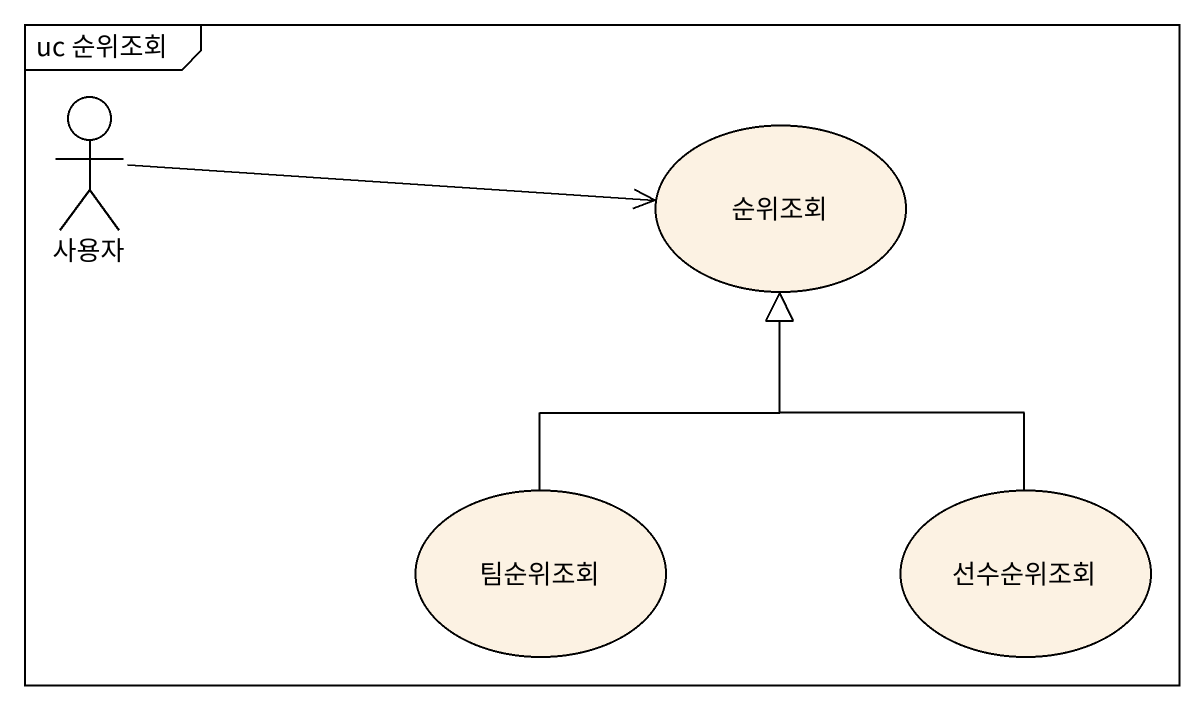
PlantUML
@startuml
mainframe uc 순위조회
actor 사용자
usecase 순위조회
usecase 팀순위조회
usecase 선수순위조회
사용자 -right-> 순위조회
팀순위조회 -up-|> 순위조회
선수순위조회 -up-|> 순위조회
@enduml
